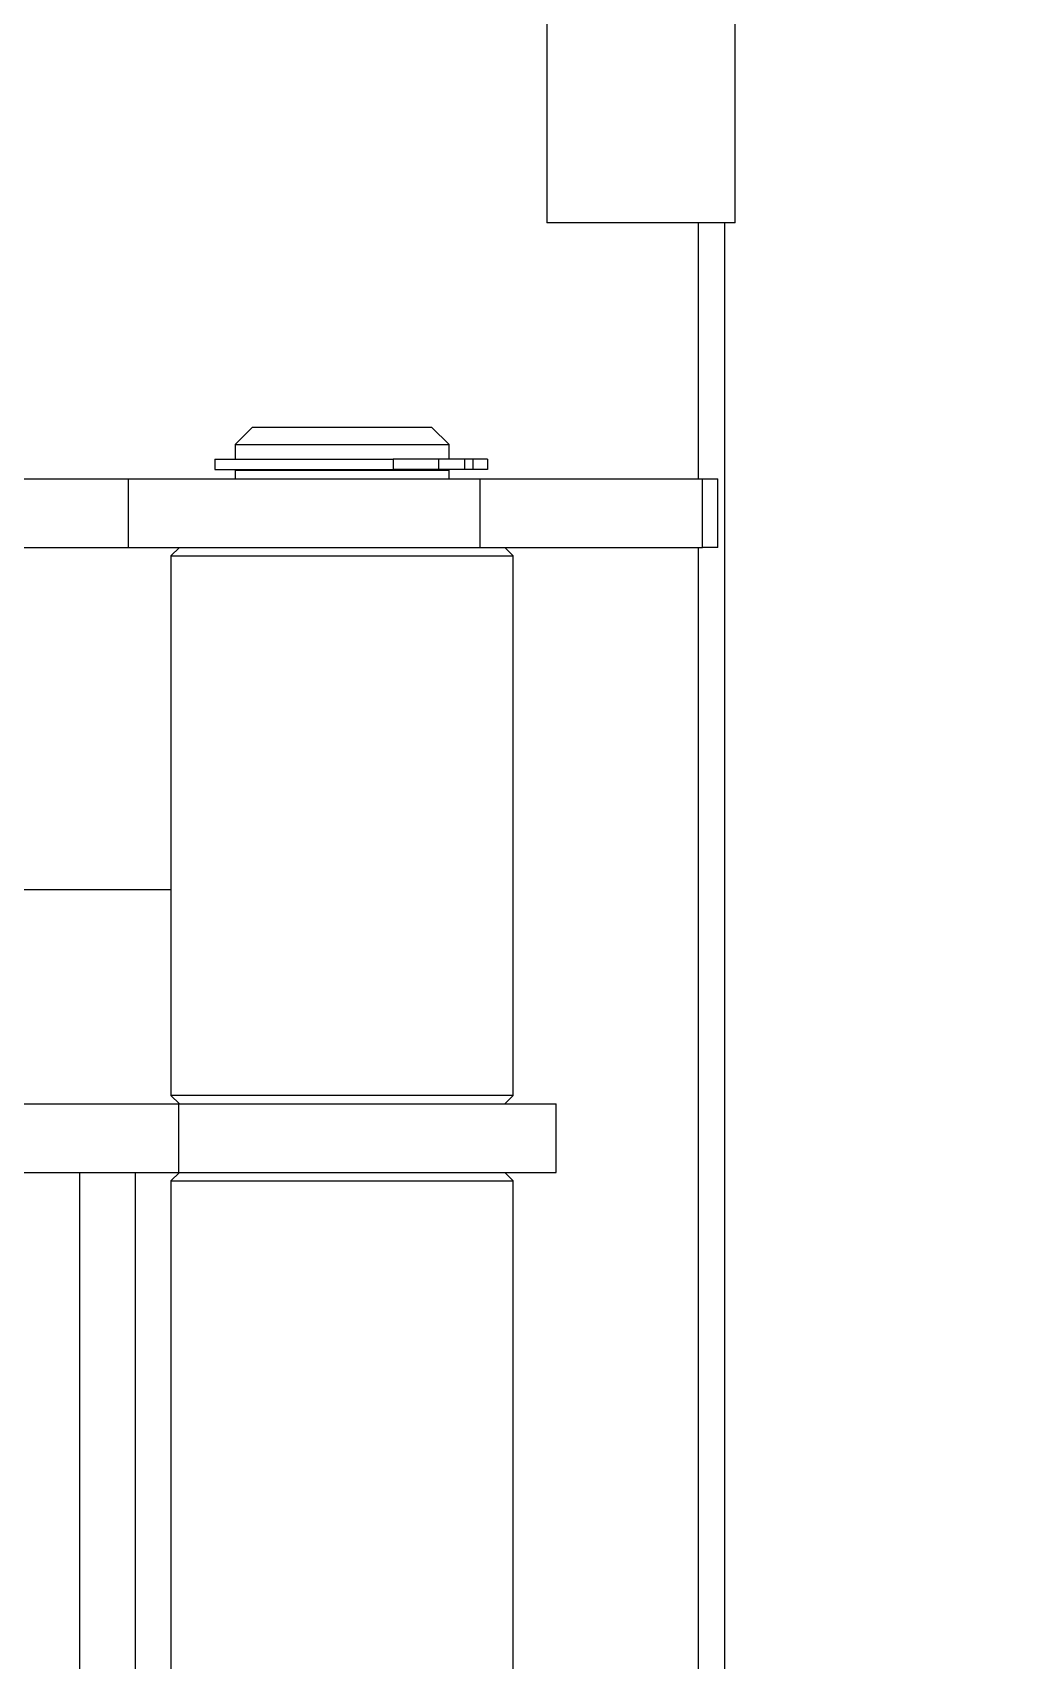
# Model space of a CAD drawing. Extents: x -681219 to -550379, y -242630 to -158199.
# Drawn here: x -603094.7 to -602979.5, y -229084.9 to -228894.7 of the extents above; entities that cross this region are included whole.
import ezdxf

# ---------------------------------------------------------------- set-up
doc = ezdxf.new("R2010")
doc.units = 0
doc.header["$LTSCALE"] = 1000
doc.layers.get('0').update_dxf_attribs({"linetype": 'CONTINUOUS'})

# ---------------------------------------------------------------- blocks, each defined once
blk = doc.blocks.new('CYPJ15001B0001XY_A_CYPJ1000_V_1')
at = {"color": 0, "linetype": 'ByBlock', "lineweight": -2}
for p, q in [((527.5, 744.94), (527.5, 521.81)), ((535.5, 744.94), (535.5, 521.81)), ((454.5, 574.04), (454.5, 515.95)), ((462.5, 574.04), (462.5, 515.95)), ((487.5, 516.81), (487.5, 538.6)), ((-454.5, 527.48), (454.5, 527.48)), ((454.5, 521), (389.5, 521)), ((527.5, 521.81), (527.5, 480.73)), ((535.5, 521.81), (527.5, 521.81)), ((535.5, 521.81), (535.5, 480.73)), ((453.5, 516.81), (390.5, 516.81)), ((453.5, 516.81), (453.5, 476.81)), ((454.5, 515.81), (453.5, 516.81)), ((454.5, 515.95), (454.5, 471.81)), ((462.5, 515.95), (454.5, 515.95)), ((463.5, 516.81), (462.5, 515.81)), ((462.5, 515.95), (462.5, 471.81)), ((463.5, 476.81), (463.5, 516.81)), ((526.5, 516.81), (463.5, 516.81)), ((526.5, 516.81), (526.5, 476.81)), ((527.5, 515.81), (526.5, 516.81)), ((536.6, 511.68), (536.6, 490.84)), ((537.8, 511.68), (536.6, 511.68)), ((537.8, 511.68), (537.8, 490.84)), ((536.5, 509.31), (535.5, 509.31)), ((536.5, 509.31), (536.5, 484.31)), ((536.6, 508.76), (536.5, 508.76)), ((539.5, 509.31), (537.8, 509.31)), ((539.5, 509.31), (539.5, 484.31)), ((541.5, 507.31), (539.5, 509.31)), ((541.5, 486.31), (541.5, 507.31)), ((536.6, 485.53), (536.6, 490.84)), ((537.8, 490.84), (536.6, 490.84)), ((537.8, 485.53), (537.8, 490.84)), ((536.5, 484.86), (536.6, 484.86)), ((536.6, 482.51), (536.6, 485.53)), ((537.8, 485.53), (536.6, 485.53)), ((537.8, 482.51), (537.8, 485.53)), ((539.5, 484.31), (541.5, 486.31)), ((535.5, 484.31), (536.5, 484.31)), ((537.8, 484.31), (539.5, 484.31)), ((536.6, 481.55), (536.6, 482.51)), ((537.8, 482.51), (536.6, 482.51)), ((536.6, 479.84), (536.6, 481.55)), ((537.8, 481.55), (536.6, 481.55)), ((537.8, 481.55), (537.8, 482.51)), ((537.8, 479.84), (537.8, 481.55)), ((527.5, 480.73), (527.5, 454.7)), ((535.5, 480.73), (527.5, 480.73)), ((535.5, 480.73), (535.5, 454.7)), ((537.8, 479.84), (536.6, 479.84)), ((453.5, 476.81), (454.5, 477.81)), ((462.5, 477.81), (463.5, 476.81)), ((526.5, 476.81), (527.5, 477.81)), ((390.5, 476.81), (453.5, 476.81)), ((463.5, 476.81), (526.5, 476.81)), ((454.5, 471.81), (462.5, 471.81)), ((565.4, 450.89), (565.4, 472.89)), ((615.4, 472.89), (565.4, 472.89)), ((527.5, 455.19), (389.5, 455.19)), ((527.5, 454.7), (535.5, 454.7)), ((527.5, 452.91), (527.5, 454.7)), ((565.4, 455.19), (535.5, 455.19)), ((535.5, 454.7), (535.5, 452.91)), ((527.5, 452.91), (535.5, 452.91)), ((565.4, 452.13), (389.5, 452.13)), ((565.4, 450.89), (615.4, 450.89))]:
    blk.add_line(p, q, dxfattribs=at)

msp = doc.modelspace()

# ---------------------------------------------------------------- linework, layer by layer
at = {"color": 4}
msp.add_circle((-602561.7373, -229682.3646), 700, dxfattribs=at)

# ---------------------------------------------------------------- block references
at = {"color": 4, "rotation": 89.99999999999999}
msp.add_blockref('CYPJ15001B0001XY_A_CYPJ1000_V_1', (-602561.7373, -229482.3646), dxfattribs=at)

doc.saveas('drawing.dxf')
